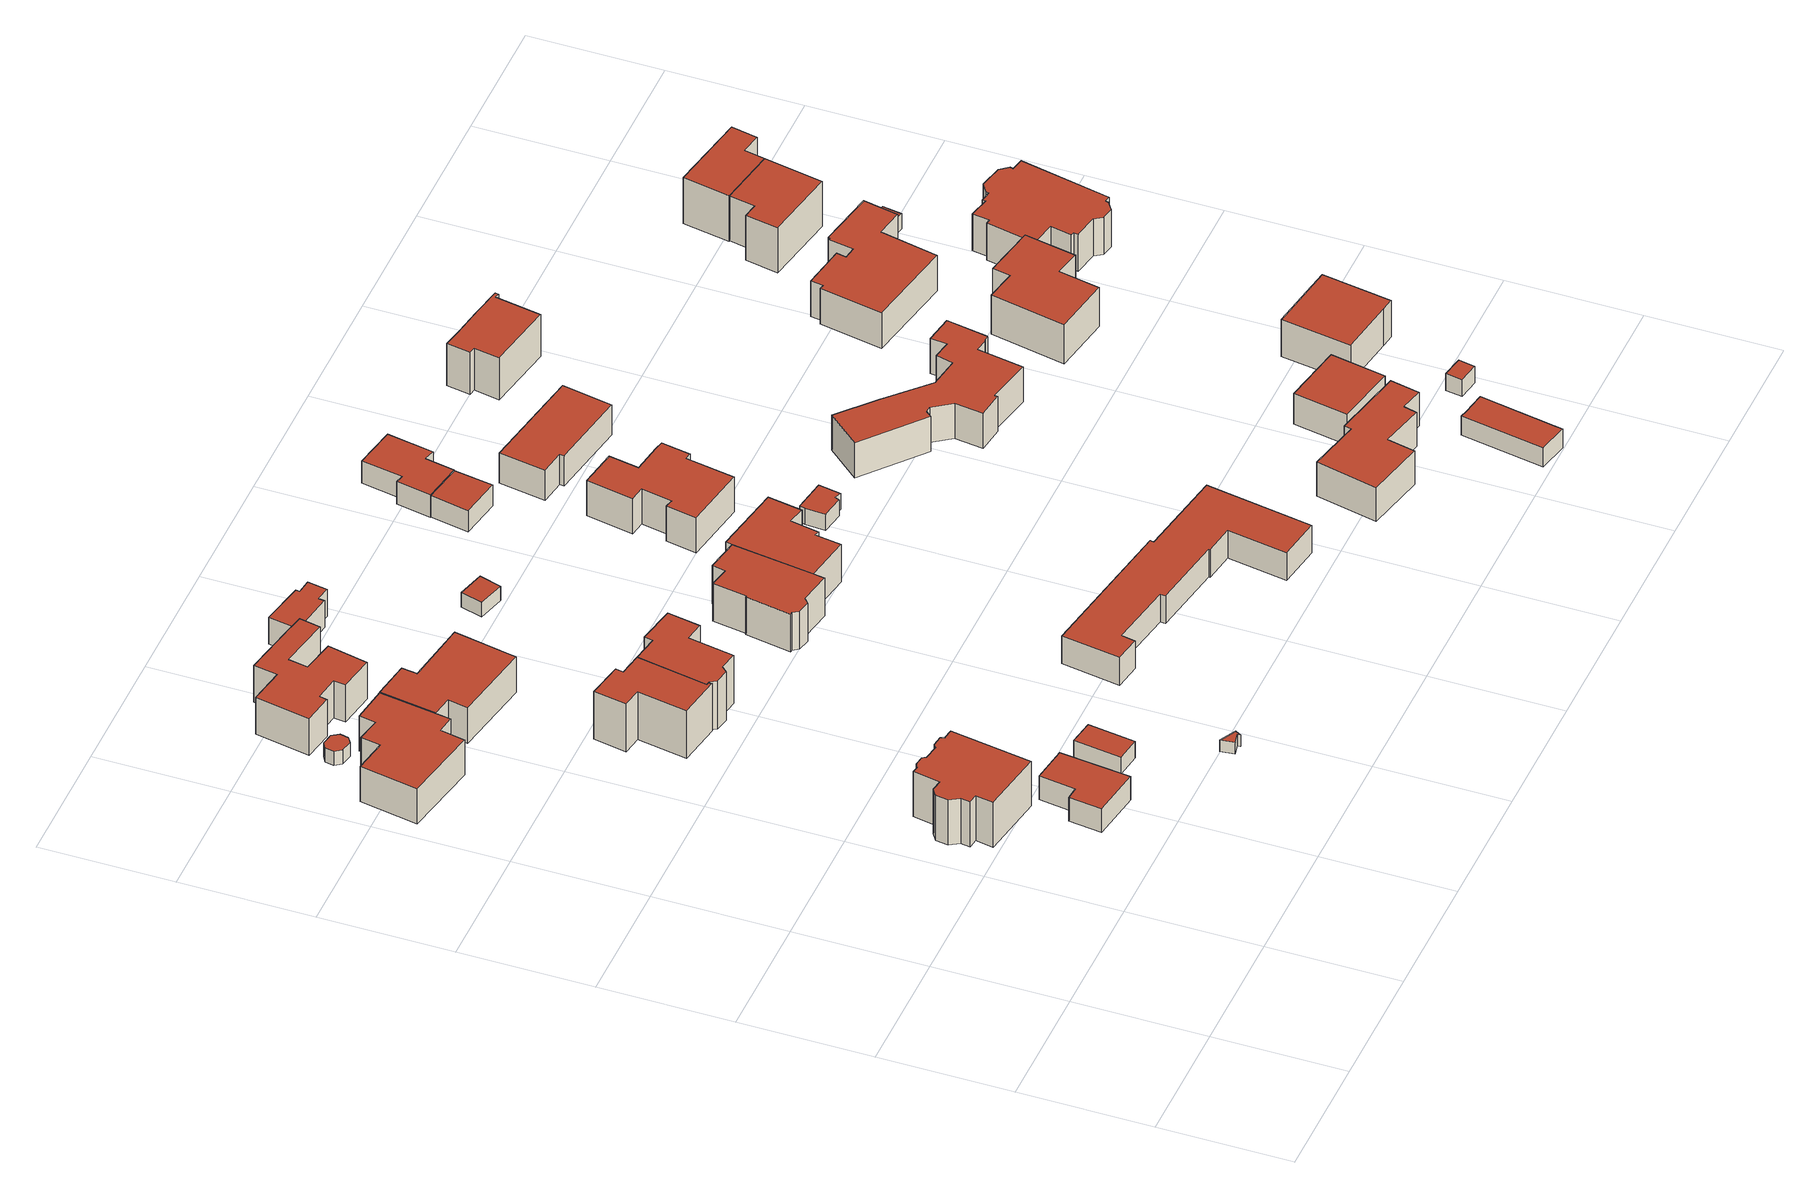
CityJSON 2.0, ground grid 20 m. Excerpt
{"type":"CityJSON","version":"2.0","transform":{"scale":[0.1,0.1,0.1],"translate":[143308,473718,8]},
"CityObjects":{
"building1":{"type":"Building","attributes":{"b3_dak_type":"slanted","b3_h_dak_50p":17.14,"b3_h_dak_70p":17.96,"b3_h_dak_max":20.92,"b3_h_dak_min":13.51,"b3_h_maaiveld":10.23,"b3_kas_warenhuis":false,"b3_mutatie_ahn3_ahn4":false,"b3_reconstructie_onvolledig":false,"b3_rmse_lod12":1.82,"b3_rmse_lod13":1.82,"b3_rmse_lod22":0.145,"b3_val3dity_lod12":"[]","b3_val3dity_lod13":"[]","b3_val3dity_lod22":"[]","b3_volume_lod12":1067.61,"b3_volume_lod13":1067.61,"b3_volume_lod22":939.99,"geconstateerd":false,"oorspronkelijkbouwjaar":1921,"status":"Verbouwing pand"},"children":["building1-1"]},
"building1-1":{"type":"BuildingPart","parents":["building1"],"geometry":[{"type":"Solid","lod":"1.2","boundaries":[[[[0,1,2,3,4,5,6,7,8,9,10,11,12,13,14,15,16,17,18]],[[19,13,12,20]],[[21,14,13,19]],[[22,15,14,21]],[[20,12,11,23]],[[24,16,15,22]],[[23,11,10,25]],[[25,10,9,26]],[[26,9,8,27]],[[27,8,7,28]],[[28,7,6,29]],[[29,6,5,30]],[[31,3,2,32]],[[30,5,4,33]],[[33,4,3,31]],[[34,1,0,35]],[[32,2,1,34]],[[35,0,18,36]],[[36,18,17,37]],[[37,17,16,24]],[[37,24,22,21,19,20,23,25,26,27,28,29,30,33,31,32,34,35,36]]]],"semantics":{"surfaces":[{"type":"GroundSurface"},{"type":"WallSurface","on_footprint_edge":true},{"type":"RoofSurface"}],"values":[[0,1,1,1,1,1,1,1,1,1,1,1,1,1,1,1,1,1,1,1,2]]}}]},
"building2":{"type":"Building","attributes":{"b3_dak_type":"slanted","b3_h_dak_50p":16.24,"b3_h_dak_70p":17.11,"b3_h_dak_max":20.39,"b3_h_dak_min":13.19,"b3_h_maaiveld":11.05,"b3_kas_warenhuis":false,"b3_mutatie_ahn3_ahn4":false,"b3_reconstructie_onvolledig":false,"b3_rmse_lod12":1.86,"b3_rmse_lod13":1.86,"b3_rmse_lod22":0.152,"b3_val3dity_lod12":"[]","b3_val3dity_lod13":"[]","b3_val3dity_lod22":"[]","b3_volume_lod12":996.88,"b3_volume_lod13":996.88,"b3_volume_lod22":841.59,"geconstateerd":false,"oorspronkelijkbouwjaar":1978,"status":"Pand in gebruik"},"children":["building2-1"]},
"building2-1":{"type":"BuildingPart","parents":["building2"],"geometry":[{"type":"Solid","lod":"1.2","boundaries":[[[[38,39,40,41,42,43,44,45,46,47,48]],[[49,42,41,50]],[[51,43,42,49]],[[50,41,40,52]],[[53,39,38,54]],[[52,40,39,53]],[[55,45,44,56]],[[56,44,43,51]],[[54,38,48,57]],[[57,48,47,58]],[[58,47,46,59]],[[59,46,45,55]],[[59,55,56,51,49,50,52,53,54,57,58]]]],"semantics":{"surfaces":[{"type":"GroundSurface"},{"type":"WallSurface","on_footprint_edge":true},{"type":"RoofSurface"}],"values":[[0,1,1,1,1,1,1,1,1,1,1,1,2]]}}]},
"building3":{"type":"Building","attributes":{"b3_dak_type":"slanted","b3_h_dak_50p":13.67,"b3_h_dak_70p":14.13,"b3_h_dak_max":14.98,"b3_h_dak_min":12.58,"b3_h_maaiveld":10.03,"b3_kas_warenhuis":false,"b3_mutatie_ahn3_ahn4":false,"b3_reconstructie_onvolledig":false,"b3_rmse_lod12":0.72,"b3_rmse_lod13":0.72,"b3_rmse_lod22":0.0612,"b3_val3dity_lod12":"[]","b3_val3dity_lod13":"[]","b3_val3dity_lod22":"[]","b3_volume_lod12":289.23,"b3_volume_lod13":289.23,"b3_volume_lod22":265.51,"geconstateerd":false,"oorspronkelijkbouwjaar":1922,"status":"Pand in gebruik"},"children":["building3-1"]},
"building3-1":{"type":"BuildingPart","parents":["building3"],"geometry":[{"type":"Solid","lod":"1.2","boundaries":[[[[60,61,62,63,64,65]],[[66,65,64,67]],[[67,64,63,68]],[[68,63,62,69]],[[69,62,61,70]],[[71,60,65,66]],[[70,61,60,71]],[[70,71,66,67,68,69]]]],"semantics":{"surfaces":[{"type":"GroundSurface"},{"type":"WallSurface","on_footprint_edge":true},{"type":"RoofSurface"}],"values":[[0,1,1,1,1,1,1,2]]}}]},
"building4":{"type":"Building","attributes":{"b3_dak_type":"slanted","b3_h_dak_50p":13.3,"b3_h_dak_70p":13.46,"b3_h_dak_max":13.79,"b3_h_dak_min":13.06,"b3_h_maaiveld":11.03,"b3_kas_warenhuis":false,"b3_mutatie_ahn3_ahn4":false,"b3_reconstructie_onvolledig":false,"b3_rmse_lod12":0.212,"b3_rmse_lod13":0.212,"b3_rmse_lod22":0.406,"b3_val3dity_lod12":"[]","b3_val3dity_lod13":"[]","b3_val3dity_lod22":"[]","b3_volume_lod12":21.91,"b3_volume_lod13":21.91,"b3_volume_lod22":26.14,"geconstateerd":false,"oorspronkelijkbouwjaar":2012,"status":"Pand in gebruik"},"children":["building4-1"]},
"building4-1":{"type":"BuildingPart","parents":["building4"],"geometry":[{"type":"Solid","lod":"1.2","boundaries":[[[[72,73,74,75,76,77,78,79]],[[80,75,74,81]],[[82,76,75,80]],[[83,73,72,84]],[[81,74,73,83]],[[84,72,79,85]],[[85,79,78,86]],[[86,78,77,87]],[[87,77,76,82]],[[87,82,80,81,83,84,85,86]]]],"semantics":{"surfaces":[{"type":"GroundSurface"},{"type":"WallSurface","on_footprint_edge":true},{"type":"RoofSurface"}],"values":[[0,1,1,1,1,1,1,1,1,2]]}}]},
"building5":{"type":"Building","attributes":{"b3_dak_type":"slanted","b3_h_dak_50p":18.06,"b3_h_dak_70p":18.92,"b3_h_dak_max":21.57,"b3_h_dak_min":12.89,"b3_h_maaiveld":10.57,"b3_kas_warenhuis":false,"b3_mutatie_ahn3_ahn4":false,"b3_reconstructie_onvolledig":false,"b3_rmse_lod12":2.43,"b3_rmse_lod13":2.43,"b3_rmse_lod22":0.138,"b3_val3dity_lod12":"[]","b3_val3dity_lod13":"[]","b3_val3dity_lod22":"[]","b3_volume_lod12":731.85,"b3_volume_lod13":731.85,"b3_volume_lod22":616.47,"geconstateerd":false,"oorspronkelijkbouwjaar":1937,"status":"Pand in gebruik"},"children":["building5-1"]},
"building5-1":{"type":"BuildingPart","parents":["building5"],"geometry":[{"type":"Solid","lod":"1.2","boundaries":[[[[88,89,90,91,92,93,94,95,96,97]],[[98,96,95,99]],[[100,97,96,98]],[[101,91,90,102]],[[103,92,91,101]],[[99,95,94,104]],[[105,89,88,106]],[[104,94,93,107]],[[107,93,92,103]],[[102,90,89,105]],[[106,88,97,100]],[[106,100,98,99,104,107,103,101,102,105]]]],"semantics":{"surfaces":[{"type":"GroundSurface"},{"type":"WallSurface","on_footprint_edge":true},{"type":"RoofSurface"}],"values":[[0,1,1,1,1,1,1,1,1,1,1,2]]}}]},
"building6":{"type":"Building","attributes":{"b3_dak_type":"multiple horizontal","b3_h_dak_50p":12.95,"b3_h_dak_70p":13.06,"b3_h_dak_max":13.22,"b3_h_dak_min":12.49,"b3_h_maaiveld":10.24,"b3_kas_warenhuis":false,"b3_mutatie_ahn3_ahn4":false,"b3_reconstructie_onvolledig":false,"b3_rmse_lod12":0.216,"b3_rmse_lod13":0.216,"b3_rmse_lod22":0.149,"b3_val3dity_lod12":"[]","b3_val3dity_lod13":"[]","b3_val3dity_lod22":"[]","b3_volume_lod12":78.05,"b3_volume_lod13":78.05,"b3_volume_lod22":75.65,"geconstateerd":false,"oorspronkelijkbouwjaar":2012,"status":"Pand in gebruik"},"children":["building6-1"]},
"building6-1":{"type":"BuildingPart","parents":["building6"],"geometry":[{"type":"Solid","lod":"1.2","boundaries":[[[[108,109,110,111]],[[112,108,111,113]],[[113,111,110,114]],[[114,110,109,115]],[[115,109,108,112]],[[115,112,113,114]]]],"semantics":{"surfaces":[{"type":"GroundSurface"},{"type":"WallSurface","on_footprint_edge":true},{"type":"RoofSurface"}],"values":[[0,1,1,1,1,2]]}}]},
"building7":{"type":"Building","attributes":{"b3_dak_type":"slanted","b3_h_dak_50p":14.74,"b3_h_dak_70p":17.27,"b3_h_dak_max":19.87,"b3_h_dak_min":13.2,"b3_h_maaiveld":10.94,"b3_kas_warenhuis":false,"b3_mutatie_ahn3_ahn4":false,"b3_reconstructie_onvolledig":false,"b3_rmse_lod12":2.65,"b3_rmse_lod13":1,"b3_rmse_lod22":0.119,"b3_val3dity_lod12":"[]","b3_val3dity_lod13":"[]","b3_val3dity_lod22":"[]","b3_volume_lod12":906.72,"b3_volume_lod13":786.37,"b3_volume_lod22":699.54,"geconstateerd":false,"oorspronkelijkbouwjaar":1930,"status":"Pand in gebruik"},"children":["building7-1"]},
"building7-1":{"type":"BuildingPart","parents":["building7"],"geometry":[{"type":"Solid","lod":"1.2","boundaries":[[[[116,117,118,119,120,121,122,123,124,125,126,127,128,129,130]],[[131,117,116,132]],[[133,118,117,131]],[[134,119,118,133]],[[132,116,130,135]],[[136,125,124,137]],[[135,130,129,138]],[[139,128,127,140]],[[140,127,126,141]],[[141,126,125,136]],[[142,122,121,143]],[[143,121,120,144]],[[137,124,123,145]],[[145,123,122,142]],[[144,120,119,134]],[[138,129,128,139]],[[138,139,140,141,136,137,145,142,143,144,134,133,131,132,135]]]],"semantics":{"surfaces":[{"type":"GroundSurface"},{"type":"WallSurface","on_footprint_edge":true},{"type":"RoofSurface"}],"values":[[0,1,1,1,1,1,1,1,1,1,1,1,1,1,1,1,2]]}}]},
"building8":{"type":"Building","attributes":{"b3_dak_type":"slanted","b3_h_dak_50p":16.4,"b3_h_dak_70p":17.15,"b3_h_dak_max":20.32,"b3_h_dak_min":11.23,"b3_h_maaiveld":10.99,"b3_kas_warenhuis":false,"b3_mutatie_ahn3_ahn4":false,"b3_reconstructie_onvolledig":false,"b3_rmse_lod12":1.66,"b3_rmse_lod13":1.66,"b3_rmse_lod22":0.276,"b3_val3dity_lod12":"[]","b3_val3dity_lod13":"[]","b3_val3dity_lod22":"[]","b3_volume_lod12":944.63,"b3_volume_lod13":944.63,"b3_volume_lod22":828.81,"geconstateerd":false,"oorspronkelijkbouwjaar":1978,"status":"Pand in gebruik"},"children":["building8-1"]},
"building8-1":{"type":"BuildingPart","parents":["building8"],"geometry":[{"type":"Solid","lod":"1.2","boundaries":[[[[146,41,40,147,148,149,150,151]],[[152,151,150,153]],[[154,149,148,155]],[[153,150,149,154]],[[156,41,146,157]],[[158,40,41,156]],[[155,148,147,159]],[[159,147,40,158]],[[157,146,151,152]],[[157,152,153,154,155,159,158,156]]]],"semantics":{"surfaces":[{"type":"GroundSurface"},{"type":"WallSurface","on_footprint_edge":true},{"type":"RoofSurface"}],"values":[[0,1,1,1,1,1,1,1,1,2]]}}]},
"building9":{"type":"Building","attributes":{"b3_dak_type":"multiple horizontal","b3_h_dak_50p":11.2,"b3_h_dak_70p":11.28,"b3_h_dak_max":11.48,"b3_h_dak_min":10.96,"b3_h_maaiveld":9.3,"b3_kas_warenhuis":false,"b3_mutatie_ahn3_ahn4":false,"b3_reconstructie_onvolledig":false,"b3_rmse_lod12":0.239,"b3_rmse_lod13":0.239,"b3_rmse_lod22":0.203,"b3_val3dity_lod12":"[]","b3_val3dity_lod13":"[]","b3_val3dity_lod22":"[]","b3_volume_lod12":5.6,"b3_volume_lod13":5.6,"b3_volume_lod22":5.5,"geconstateerd":false,"oorspronkelijkbouwjaar":2020,"status":"Pand in gebruik"},"children":["building9-1"]},
"building9-1":{"type":"BuildingPart","parents":["building9"],"geometry":[{"type":"Solid","lod":"1.2","boundaries":[[[[160,161,162,163,164]],[[165,161,160,166]],[[166,160,164,167]],[[167,164,163,168]],[[168,163,162,169]],[[169,162,161,165]],[[169,165,166,167,168]]]],"semantics":{"surfaces":[{"type":"GroundSurface"},{"type":"WallSurface","on_footprint_edge":true},{"type":"RoofSurface"}],"values":[[0,1,1,1,1,1,2]]}}]},
"building10":{"type":"Building","attributes":{"b3_dak_type":"slanted","b3_h_dak_50p":17.99,"b3_h_dak_70p":19.02,"b3_h_dak_max":21.93,"b3_h_dak_min":12.62,"b3_h_maaiveld":10.5,"b3_kas_warenhuis":false,"b3_mutatie_ahn3_ahn4":false,"b3_reconstructie_onvolledig":false,"b3_rmse_lod12":2.51,"b3_rmse_lod13":2.51,"b3_rmse_lod22":0.267,"b3_val3dity_lod12":"[]","b3_val3dity_lod13":"[]","b3_val3dity_lod22":"[]","b3_volume_lod12":817.78,"b3_volume_lod13":817.78,"b3_volume_lod22":695.77,"geconstateerd":false,"oorspronkelijkbouwjaar":1937,"status":"Pand in gebruik"},"children":["building10-1"]},
"building10-1":{"type":"BuildingPart","parents":["building10"],"geometry":[{"type":"Solid","lod":"1.2","boundaries":[[[[170,171,172,173,174,175,176,177,178,179,180,181,182]],[[183,179,178,184]],[[184,178,177,185]],[[186,180,179,183]],[[100,181,180,186]],[[98,182,181,100]],[[187,171,170,99]],[[185,177,176,188]],[[188,176,175,189]],[[189,175,174,190]],[[191,172,171,187]],[[192,173,172,191]],[[190,174,173,192]],[[99,170,182,98]],[[99,98,100,186,183,184,185,188,189,190,192,191,187]]]],"semantics":{"surfaces":[{"type":"GroundSurface"},{"type":"WallSurface","on_footprint_edge":true},{"type":"RoofSurface"}],"values":[[0,1,1,1,1,1,1,1,1,1,1,1,1,1,2]]}}]},
"building11":{"type":"Building","attributes":{"b3_dak_type":"slanted","b3_h_dak_50p":14.66,"b3_h_dak_70p":15.13,"b3_h_dak_max":15.93,"b3_h_dak_min":11.17,"b3_h_maaiveld":10.4,"b3_kas_warenhuis":false,"b3_mutatie_ahn3_ahn4":false,"b3_reconstructie_onvolledig":false,"b3_rmse_lod12":1.16,"b3_rmse_lod13":1.16,"b3_rmse_lod22":0.321,"b3_val3dity_lod12":"[]","b3_val3dity_lod13":"[]","b3_val3dity_lod22":"[]","b3_volume_lod12":175.59,"b3_volume_lod13":175.59,"b3_volume_lod22":153.69,"geconstateerd":false,"oorspronkelijkbouwjaar":1916,"status":"Pand in gebruik"},"children":["building11-1"]},
"building11-1":{"type":"BuildingPart","parents":["building11"],"geometry":[{"type":"Solid","lod":"1.2","boundaries":[[[[193,194,195,196,197,198,199,200]],[[201,198,197,202]],[[202,197,196,203]],[[204,199,198,201]],[[205,200,199,204]],[[206,194,193,207]],[[203,196,195,208]],[[208,195,194,206]],[[207,193,200,205]],[[207,205,204,201,202,203,208,206]]]],"semantics":{"surfaces":[{"type":"GroundSurface"},{"type":"WallSurface","on_footprint_edge":true},{"type":"RoofSurface"}],"values":[[0,1,1,1,1,1,1,1,1,2]]}}]},
"building12":{"type":"Building","attributes":{"b3_dak_type":"multiple horizontal","b3_h_dak_50p":12.67,"b3_h_dak_70p":12.77,"b3_h_dak_max":12.91,"b3_h_dak_min":12.4,"b3_h_maaiveld":10.26,"b3_kas_warenhuis":false,"b3_mutatie_ahn3_ahn4":false,"b3_reconstructie_onvolledig":false,"b3_rmse_lod12":0.183,"b3_rmse_lod13":0.183,"b3_rmse_lod22":0.144,"b3_val3dity_lod12":"[]","b3_val3dity_lod13":"[]","b3_val3dity_lod22":"[]","b3_volume_lod12":36.58,"b3_volume_lod13":36.58,"b3_volume_lod22":35.01,"geconstateerd":false,"oorspronkelijkbouwjaar":2005,"status":"Pand in gebruik"},"children":["building12-1"]},
"building12-1":{"type":"BuildingPart","parents":["building12"],"geometry":[{"type":"Solid","lod":"1.2","boundaries":[[[[209,210,211,212]],[[213,210,209,214]],[[215,211,210,213]],[[214,209,212,216]],[[216,212,211,215]],[[216,215,213,214]]]],"semantics":{"surfaces":[{"type":"GroundSurface"},{"type":"WallSurface","on_footprint_edge":true},{"type":"RoofSurface"}],"values":[[0,1,1,1,1,2]]}}]},
"building13":{"type":"Building","attributes":{"b3_dak_type":"slanted","b3_h_dak_50p":14.69,"b3_h_dak_70p":16.78,"b3_h_dak_max":21.48,"b3_h_dak_min":12.76,"b3_h_maaiveld":10.21,"b3_kas_warenhuis":false,"b3_mutatie_ahn3_ahn4":false,"b3_reconstructie_onvolledig":false,"b3_rmse_lod12":2.83,"b3_rmse_lod13":1.25,"b3_rmse_lod22":0.117,"b3_val3dity_lod12":"[]","b3_val3dity_lod13":"[]","b3_val3dity_lod22":"[]","b3_volume_lod12":765,"b3_volume_lod13":659.16,"b3_volume_lod22":592.32,"geconstateerd":false,"oorspronkelijkbouwjaar":1932,"status":"Pand in gebruik"},"children":["building13-1"]},
"building13-1":{"type":"BuildingPart","parents":["building13"],"geometry":[{"type":"Solid","lod":"1.2","boundaries":[[[[217,218,219,220,221,222,223,224,225,226,227,228,229]],[[230,223,222,231]],[[231,222,221,232]],[[233,218,217,234]],[[234,217,229,235]],[[236,224,223,230]],[[237,225,224,236]],[[232,221,220,238]],[[238,220,219,239]],[[239,219,218,233]],[[235,229,228,240]],[[241,227,226,242]],[[242,226,225,237]],[[240,228,227,241]],[[240,241,242,237,236,230,231,232,238,239,233,234,235]]]],"semantics":{"surfaces":[{"type":"GroundSurface"},{"type":"WallSurface","on_footprint_edge":true},{"type":"RoofSurface"}],"values":[[0,1,1,1,1,1,1,1,1,1,1,1,1,1,2]]}}]},
"building14":{"type":"Building","attributes":{"b3_dak_type":"slanted","b3_h_dak_50p":13.89,"b3_h_dak_70p":14.72,"b3_h_dak_max":17.43,"b3_h_dak_min":10.35,"b3_h_maaiveld":9.91,"b3_kas_warenhuis":false,"b3_mutatie_ahn3_ahn4":false,"b3_reconstructie_onvolledig":false,"b3_rmse_lod12":1.25,"b3_rmse_lod13":1.25,"b3_rmse_lod22":0.172,"b3_val3dity_lod12":"[]","b3_val3dity_lod13":"[]","b3_val3dity_lod22":"[]","b3_volume_lod12":1585.38,"b3_volume_lod13":1585.38,"b3_volume_lod22":1384.92,"geconstateerd":false,"oorspronkelijkbouwjaar":1948,"status":"Pand in gebruik"},"children":["building14-1"]},
"building14-1":{"type":"BuildingPart","parents":["building14"],"geometry":[{"type":"Solid","lod":"1.2","boundaries":[[[[243,244,245,246,247,248,249,250,251,252,253,254,255,256]],[[257,251,250,258]],[[258,250,249,259]],[[260,252,251,257]],[[261,244,243,262]],[[263,254,253,264]],[[259,249,248,265]],[[264,253,252,260]],[[265,248,247,266]],[[266,247,246,267]],[[267,246,245,268]],[[268,245,244,261]],[[262,243,256,269]],[[269,256,255,270]],[[270,255,254,263]],[[270,263,264,260,257,258,259,265,266,267,268,261,262,269]]]],"semantics":{"surfaces":[{"type":"GroundSurface"},{"type":"WallSurface","on_footprint_edge":true},{"type":"RoofSurface"}],"values":[[0,1,1,1,1,1,1,1,1,1,1,1,1,1,1,2]]}}]},
"building15":{"type":"Building","attributes":{"b3_dak_type":"slanted","b3_h_dak_50p":15.36,"b3_h_dak_70p":16.84,"b3_h_dak_max":19.82,"b3_h_dak_min":12.87,"b3_h_maaiveld":10.19,"b3_kas_warenhuis":false,"b3_mutatie_ahn3_ahn4":false,"b3_reconstructie_onvolledig":false,"b3_rmse_lod12":2.64,"b3_rmse_lod13":1.16,"b3_rmse_lod22":0.128,"b3_val3dity_lod12":"[]","b3_val3dity_lod13":"[]","b3_val3dity_lod22":"[]","b3_volume_lod12":782.97,"b3_volume_lod13":668.27,"b3_volume_lod22":604.78,"geconstateerd":false,"oorspronkelijkbouwjaar":1932,"status":"Pand in gebruik"},"children":["building15-1"]},
"building15-1":{"type":"BuildingPart","parents":["building15"],"geometry":[{"type":"Solid","lod":"1.2","boundaries":[[[[271,272,219,218,273,274,275,276,277]],[[278,275,274,279]],[[280,276,275,278]],[[279,274,273,281]],[[281,273,218,233]],[[233,218,219,239]],[[282,277,276,280]],[[283,271,277,282]],[[239,219,272,284]],[[284,272,271,283]],[[284,283,282,280,278,279,281,233,239]]]],"semantics":{"surfaces":[{"type":"GroundSurface"},{"type":"WallSurface","on_footprint_edge":true},{"type":"RoofSurface"}],"values":[[0,1,1,1,1,1,1,1,1,1,2]]}}]},
"building16":{"type":"Building","attributes":{"b3_dak_type":"slanted","b3_h_dak_50p":13.36,"b3_h_dak_70p":13.76,"b3_h_dak_max":14.39,"b3_h_dak_min":12.31,"b3_h_maaiveld":9.98,"b3_kas_warenhuis":false,"b3_mutatie_ahn3_ahn4":false,"b3_reconstructie_onvolledig":false,"b3_rmse_lod12":0.676,"b3_rmse_lod13":0.676,"b3_rmse_lod22":0.0312,"b3_val3dity_lod12":"[]","b3_val3dity_lod13":"[]","b3_val3dity_lod22":"[]","b3_volume_lod12":136.19,"b3_volume_lod13":136.19,"b3_volume_lod22":123.68,"geconstateerd":false,"oorspronkelijkbouwjaar":1970,"status":"Pand in gebruik"},"children":["building16-1"]},
"building16-1":{"type":"BuildingPart","parents":["building16"],"geometry":[{"type":"Solid","lod":"1.2","boundaries":[[[[285,286,287,288]],[[289,285,288,290]],[[290,288,287,291]],[[291,287,286,292]],[[292,286,285,289]],[[292,289,290,291]]]],"semantics":{"surfaces":[{"type":"GroundSurface"},{"type":"WallSurface","on_footprint_edge":true},{"type":"RoofSurface"}],"values":[[0,1,1,1,1,2]]}}]},
"building17":{"type":"Building","attributes":{"b3_dak_type":"slanted","b3_h_dak_50p":15,"b3_h_dak_70p":16.14,"b3_h_dak_max":18.51,"b3_h_dak_min":11.22,"b3_h_maaiveld":10.05,"b3_kas_warenhuis":false,"b3_mutatie_ahn3_ahn4":false,"b3_reconstructie_onvolledig":false,"b3_rmse_lod12":2.03,"b3_rmse_lod13":2.03,"b3_rmse_lod22":0.12,"b3_val3dity_lod12":"[]","b3_val3dity_lod13":"[]","b3_val3dity_lod22":"[]","b3_volume_lod12":885,"b3_volume_lod13":885,"b3_volume_lod22":718.18,"geconstateerd":false,"oorspronkelijkbouwjaar":1983,"status":"Pand in gebruik"},"children":["building17-1"]},
"building17-1":{"type":"BuildingPart","parents":["building17"],"geometry":[{"type":"Solid","lod":"1.2","boundaries":[[[[293,294,295,296,297,298,299,300,301,302,303,304,305]],[[306,303,302,307]],[[308,301,300,309]],[[307,302,301,308]],[[310,299,298,311]],[[311,298,297,312]],[[309,300,299,310]],[[312,297,296,313]],[[313,296,295,314]],[[315,294,293,316]],[[314,295,294,315]],[[316,293,305,317]],[[317,305,304,318]],[[318,304,303,306]],[[318,306,307,308,309,310,311,312,313,314,315,316,317]]]],"semantics":{"surfaces":[{"type":"GroundSurface"},{"type":"WallSurface","on_footprint_edge":true},{"type":"RoofSurface"}],"values":[[0,1,1,1,1,1,1,1,1,1,1,1,1,1,2]]}}]},
"building18":{"type":"Building","attributes":{"b3_dak_type":"multiple horizontal","b3_h_dak_50p":12.71,"b3_h_dak_70p":12.87,"b3_h_dak_max":13.09,"b3_h_dak_min":12.38,"b3_h_maaiveld":10.13,"b3_kas_warenhuis":false,"b3_mutatie_ahn3_ahn4":false,"b3_reconstructie_onvolledig":false,"b3_rmse_lod12":0.224,"b3_rmse_lod13":0.224,"b3_rmse_lod22":0.0844,"b3_val3dity_lod12":"[]","b3_val3dity_lod13":"[]","b3_val3dity_lod22":"[]","b3_volume_lod12":51.48,"b3_volume_lod13":51.48,"b3_volume_lod22":49.28,"geconstateerd":false,"oorspronkelijkbouwjaar":1933,"status":"Pand in gebruik"},"children":["building18-1"]},
"building18-1":{"type":"BuildingPart","parents":["building18"],"geometry":[{"type":"Solid","lod":"1.2","boundaries":[[[[319,320,321,322,323,324,325]],[[326,319,325,327]],[[328,323,322,329]],[[327,325,324,330]],[[329,322,321,331]],[[331,321,320,332]],[[330,324,323,328]],[[332,320,319,326]],[[332,326,327,330,328,329,331]]]],"semantics":{"surfaces":[{"type":"GroundSurface"},{"type":"WallSurface","on_footprint_edge":true},{"type":"RoofSurface"}],"values":[[0,1,1,1,1,1,1,1,2]]}}]},
"building19":{"type":"Building","attributes":{"b3_dak_type":"slanted","b3_h_dak_50p":13.43,"b3_h_dak_70p":13.81,"b3_h_dak_max":14.41,"b3_h_dak_min":12.24,"b3_h_maaiveld":9.94,"b3_kas_warenhuis":false,"b3_mutatie_ahn3_ahn4":false,"b3_reconstructie_onvolledig":false,"b3_rmse_lod12":0.671,"b3_rmse_lod13":0.671,"b3_rmse_lod22":0.0445,"b3_val3dity_lod12":"[]","b3_val3dity_lod13":"[]","b3_val3dity_lod22":"[]","b3_volume_lod12":283.57,"b3_volume_lod13":283.57,"b3_volume_lod22":255.89,"geconstateerd":false,"oorspronkelijkbouwjaar":1970,"status":"Pand in gebruik"},"children":["building19-1"]},
"building19-1":{"type":"BuildingPart","parents":["building19"],"geometry":[{"type":"Solid","lod":"1.2","boundaries":[[[[333,334,335,336,337,338,339,340]],[[341,339,338,342]],[[343,337,336,344]],[[345,334,333,346]],[[342,338,337,343]],[[344,336,335,347]],[[347,335,334,345]],[[348,340,339,341]],[[346,333,340,348]],[[346,348,341,342,343,344,347,345]]]],"semantics":{"surfaces":[{"type":"GroundSurface"},{"type":"WallSurface","on_footprint_edge":true},{"type":"RoofSurface"}],"values":[[0,1,1,1,1,1,1,1,1,2]]}}]},
"building20":{"type":"Building","attributes":{"b3_dak_type":"slanted","b3_h_dak_50p":14.75,"b3_h_dak_70p":15.26,"b3_h_dak_max":17.4,"b3_h_dak_min":12.47,"b3_h_maaiveld":9.95,"b3_kas_warenhuis":false,"b3_mutatie_ahn3_ahn4":false,"b3_reconstructie_onvolledig":false,"b3_rmse_lod12":1.25,"b3_rmse_lod13":1.25,"b3_rmse_lod22":0.144,"b3_val3dity_lod12":"[]","b3_val3dity_lod13":"[]","b3_val3dity_lod22":"[]","b3_volume_lod12":649.3,"b3_volume_lod13":649.3,"b3_volume_lod22":562.12,"geconstateerd":false,"oorspronkelijkbouwjaar":1969,"status":"Pand in gebruik"},"children":["building20-1"]},
"building20-1":{"type":"BuildingPart","parents":["building20"],"geometry":[{"type":"Solid","lod":"1.2","boundaries":[[[[349,350,351,352,353,354]],[[355,350,349,356]],[[356,349,354,357]],[[358,351,350,355]],[[357,354,353,359]],[[359,353,352,360]],[[360,352,351,358]],[[360,358,355,356,357,359]]]],"semantics":{"surfaces":[{"type":"GroundSurface"},{"type":"WallSurface","on_footprint_edge":true},{"type":"RoofSurface"}],"values":[[0,1,1,1,1,1,1,2]]}}]},
"building21":{"type":"Building","attributes":{"b3_dak_type":"slanted","b3_h_dak_50p":14.17,"b3_h_dak_70p":14.97,"b3_h_dak_max":15.36,"b3_h_dak_min":11.08,"b3_h_maaiveld":9.14,"b3_kas_warenhuis":false,"b3_mutatie_ahn3_ahn4":false,"b3_reconstructie_onvolledig":false,"b3_rmse_lod12":1.66,"b3_rmse_lod13":1.66,"b3_rmse_lod22":0.135,"b3_val3dity_lod12":"[]","b3_val3dity_lod13":"[]","b3_val3dity_lod22":"[]","b3_volume_lod12":863.31,"b3_volume_lod13":863.31,"b3_volume_lod22":686.99,"geconstateerd":false,"oorspronkelijkbouwjaar":1964,"status":"Pand in gebruik"},"children":["building21-1"]},
"building21-1":{"type":"BuildingPart","parents":["building21"],"geometry":[{"type":"Solid","lod":"1.2","boundaries":[[[[361,362,363,364,365,366,367,368,369,370]],[[371,365,364,372]],[[373,366,365,371]],[[374,362,361,375]],[[376,368,367,377]],[[377,367,366,373]],[[372,364,363,378]],[[378,363,362,374]],[[375,361,370,379]],[[379,370,369,380]],[[380,369,368,376]],[[380,376,377,373,371,372,378,374,375,379]]]],"semantics":{"surfaces":[{"type":"GroundSurface"},{"type":"WallSurface","on_footprint_edge":true},{"type":"RoofSurface"}],"values":[[0,1,1,1,1,1,1,1,1,1,1,2]]}}]},
"building22":{"type":"Building","attributes":{"b3_dak_type":"slanted","b3_h_dak_50p":15.16,"b3_h_dak_70p":15.89,"b3_h_dak_max":18.36,"b3_h_dak_min":12.53,"b3_h_maaiveld":9.84,"b3_kas_warenhuis":false,"b3_mutatie_ahn3_ahn4":false,"b3_reconstructie_onvolledig":false,"b3_rmse_lod12":1.52,"b3_rmse_lod13":1.52,"b3_rmse_lod22":0.125,"b3_val3dity_lod12":"[]","b3_val3dity_lod13":"[]","b3_val3dity_lod22":"[303]","b3_volume_lod12":1297.43,"b3_volume_lod13":1297.43,"b3_volume_lod22":1142.3,"geconstateerd":false,"oorspronkelijkbouwjaar":1931,"status":"Pand in gebruik"},"children":["building22-1"]},
"building22-1":{"type":"BuildingPart","parents":["building22"],"geometry":[{"type":"Solid","lod":"1.2","boundaries":[[[[381,382,383,384,385,386,387,388,389,390,391,392,393,394,395,396,397,398,399,400,401,402,403]],[[404,401,400,405]],[[405,400,399,406]],[[406,399,398,407]],[[407,398,397,408]],[[409,402,401,404]],[[410,396,395,411]],[[408,397,396,410]],[[412,389,388,413]],[[413,388,387,414]],[[411,395,394,415]],[[416,392,391,417]],[[417,391,390,418]],[[415,394,393,419]],[[419,393,392,416]],[[418,390,389,412]],[[414,387,386,420]],[[420,386,385,421]],[[421,385,384,422]],[[422,384,383,423]],[[424,382,381,425]],[[423,383,382,424]],[[425,381,403,426]],[[426,403,402,409]],[[426,409,404,405,406,407,408,410,411,415,419,416,417,418,412,413,414,420,421,422,423,424,425]]]],"semantics":{"surfaces":[{"type":"GroundSurface"},{"type":"WallSurface","on_footprint_edge":true},{"type":"RoofSurface"}],"values":[[0,1,1,1,1,1,1,1,1,1,1,1,1,1,1,1,1,1,1,1,1,1,1,1,2]]}}]},
"building23":{"type":"Building","attributes":{"b3_dak_type":"slanted","b3_h_dak_50p":11.78,"b3_h_dak_70p":12.02,"b3_h_dak_max":12.46,"b3_h_dak_min":11.03,"b3_h_maaiveld":8.68,"b3_kas_warenhuis":false,"b3_mutatie_ahn3_ahn4":false,"b3_reconstructie_onvolledig":false,"b3_rmse_lod12":0.426,"b3_rmse_lod13":0.426,"b3_rmse_lod22":0.0299,"b3_val3dity_lod12":"[]","b3_val3dity_lod13":"[]","b3_val3dity_lod22":"[]","b3_volume_lod12":199.31,"b3_volume_lod13":199.31,"b3_volume_lod22":184.44,"geconstateerd":false,"oorspronkelijkbouwjaar":2001,"status":"Pand in gebruik"},"children":["building23-1"]},
"building23-1":{"type":"BuildingPart","parents":["building23"],"geometry":[{"type":"Solid","lod":"1.2","boundaries":[[[[427,428,429,430,431,432]],[[433,428,427,434]],[[435,429,428,433]],[[434,427,432,436]],[[436,432,431,437]],[[438,430,429,435]],[[437,431,430,438]],[[437,438,435,433,434,436]]]],"semantics":{"surfaces":[{"type":"GroundSurface"},{"type":"WallSurface","on_footprint_edge":true},{"type":"RoofSurface"}],"values":[[0,1,1,1,1,1,1,2]]}}]},
"building24":{"type":"Building","attributes":{"b3_dak_type":"slanted","b3_h_dak_50p":13.72,"b3_h_dak_70p":14.56,"b3_h_dak_max":15.86,"b3_h_dak_min":9.16,"b3_h_maaiveld":9.19,"b3_kas_warenhuis":false,"b3_mutatie_ahn3_ahn4":false,"b3_reconstructie_onvolledig":false,"b3_rmse_lod12":1.76,"b3_rmse_lod13":1.76,"b3_rmse_lod22":0.549,"b3_val3dity_lod12":"[]","b3_val3dity_lod13":"[]","b3_val3dity_lod22":"[]","b3_volume_lod12":424.71,"b3_volume_lod13":424.71,"b3_volume_lod22":361.7,"geconstateerd":false,"oorspronkelijkbouwjaar":2011,"status":"Pand in gebruik"},"children":["building24-1"]},
"building24-1":{"type":"BuildingPart","parents":["building24"],"geometry":[{"type":"Solid","lod":"1.2","boundaries":[[[[439,440,441,442]],[[443,441,440,444]],[[445,442,441,443]],[[446,439,442,445]],[[444,440,439,446]],[[444,446,445,443]]]],"semantics":{"surfaces":[{"type":"GroundSurface"},{"type":"WallSurface","on_footprint_edge":true},{"type":"RoofSurface"}],"values":[[0,1,1,1,1,2]]}}]},
"building25":{"type":"Building","attributes":{"b3_dak_type":"slanted","b3_h_dak_50p":15.88,"b3_h_dak_70p":16.9,"b3_h_dak_max":18.93,"b3_h_dak_min":12.26,"b3_h_maaiveld":9.65,"b3_kas_warenhuis":false,"b3_mutatie_ahn3_ahn4":false,"b3_reconstructie_onvolledig":false,"b3_rmse_lod12":1.84,"b3_rmse_lod13":1.84,"b3_rmse_lod22":0.216,"b3_val3dity_lod12":"[]","b3_val3dity_lod13":"[]","b3_val3dity_lod22":"[]","b3_volume_lod12":615.55,"b3_volume_lod13":615.55,"b3_volume_lod22":526.82,"geconstateerd":false,"oorspronkelijkbouwjaar":1969,"status":"Pand in gebruik"},"children":["building25-1"]},
"building25-1":{"type":"BuildingPart","parents":["building25"],"geometry":[{"type":"Solid","lod":"1.2","boundaries":[[[[447,448,449,450,451,452,453,454,455,456]],[[457,451,450,458]],[[458,450,449,459]],[[460,453,452,461]],[[461,452,451,457]],[[462,448,447,463]],[[459,449,448,462]],[[463,447,456,464]],[[464,456,455,465]],[[466,454,453,460]],[[465,455,454,466]],[[465,466,460,461,457,458,459,462,463,464]]]],"semantics":{"surfaces":[{"type":"GroundSurface"},{"type":"WallSurface","on_footprint_edge":true},{"type":"RoofSurface"}],"values":[[0,1,1,1,1,1,1,1,1,1,1,2]]}}]},
"building26":{"type":"Building","attributes":{"b3_dak_type":"slanted","b3_h_dak_50p":11.73,"b3_h_dak_70p":12.09,"b3_h_dak_max":12.97,"b3_h_dak_min":10.43,"b3_h_maaiveld":9.1,"b3_kas_warenhuis":false,"b3_mutatie_ahn3_ahn4":false,"b3_reconstructie_onvolledig":false,"b3_rmse_lod12":0.75,"b3_rmse_lod13":0.75,"b3_rmse_lod22":0.0368,"b3_val3dity_lod12":"[]","b3_val3dity_lod13":"[]","b3_val3dity_lod22":"[]","b3_volume_lod12":24.55,"b3_volume_lod13":24.55,"b3_volume_lod22":22.99,"geconstateerd":false,"oorspronkelijkbouwjaar":1940,"status":"Pand in gebruik"},"children":["building26-1"]},
"building26-1":{"type":"BuildingPart","parents":["building26"],"geometry":[{"type":"Solid","lod":"1.2","boundaries":[[[[467,468,469,470]],[[471,468,467,472]],[[472,467,470,473]],[[474,469,468,471]],[[473,470,469,474]],[[473,474,471,472]]]],"semantics":{"surfaces":[{"type":"GroundSurface"},{"type":"WallSurface","on_footprint_edge":true},{"type":"RoofSurface"}],"values":[[0,1,1,1,1,2]]}}]},
"building27":{"type":"Building","attributes":{"b3_dak_type":"slanted","b3_h_dak_50p":15.03,"b3_h_dak_70p":15.61,"b3_h_dak_max":17.16,"b3_h_dak_min":12.49,"b3_h_maaiveld":9.18,"b3_kas_warenhuis":false,"b3_mutatie_ahn3_ahn4":false,"b3_reconstructie_onvolledig":false,"b3_rmse_lod12":1.35,"b3_rmse_lod13":1.35,"b3_rmse_lod22":0.165,"b3_val3dity_lod12":"[]","b3_val3dity_lod13":"[]","b3_val3dity_lod22":"[]","b3_volume_lod12":731.45,"b3_volume_lod13":731.45,"b3_volume_lod22":647.82,"geconstateerd":false,"oorspronkelijkbouwjaar":1900,"status":"Pand in gebruik"},"children":["building27-1"]},
"building27-1":{"type":"BuildingPart","parents":["building27"],"geometry":[{"type":"Solid","lod":"1.2","boundaries":[[[[475,476,477,478,479]],[[480,477,476,481]],[[482,478,477,480]],[[483,475,479,484]],[[484,479,478,482]],[[481,476,475,483]],[[481,483,484,482,480]]]],"semantics":{"surfaces":[{"type":"GroundSurface"},{"type":"WallSurface","on_footprint_edge":true},{"type":"RoofSurface"}],"values":[[0,1,1,1,1,1,2]]}}]},
"building28":{"type":"Building","attributes":{"b3_dak_type":"slanted","b3_h_dak_50p":15.51,"b3_h_dak_70p":16.62,"b3_h_dak_max":18.42,"b3_h_dak_min":11.69,"b3_h_maaiveld":9.81,"b3_kas_warenhuis":false,"b3_mutatie_ahn3_ahn4":false,"b3_reconstructie_onvolledig":false,"b3_rmse_lod12":2.08,"b3_rmse_lod13":2.08,"b3_rmse_lod22":0.0411,"b3_val3dity_lod12":"[]","b3_val3dity_lod13":"[]","b3_val3dity_lod22":"[]","b3_volume_lod12":994.89,"b3_volume_lod13":994.89,"b3_volume_lod22":828.09,"geconstateerd":false,"oorspronkelijkbouwjaar":1931,"status":"Verbouwing pand"},"children":["building28-1"]},
"building28-1":{"type":"BuildingPart","parents":["building28"],"geometry":[{"type":"Solid","lod":"1.2","boundaries":[[[[485,486,487,488,489,490,491,492]],[[493,486,485,494]],[[495,487,486,493]],[[496,490,489,497]],[[498,491,490,496]],[[499,492,491,498]],[[497,489,488,500]],[[500,488,487,495]],[[494,485,492,499]],[[494,499,498,496,497,500,495,493]]]],"semantics":{"surfaces":[{"type":"GroundSurface"},{"type":"WallSurface","on_footprint_edge":true},{"type":"RoofSurface"}],"values":[[0,1,1,1,1,1,1,1,1,2]]}}]},
"building29":{"type":"Building","attributes":{"b3_dak_type":"slanted","b3_h_dak_50p":14.47,"b3_h_dak_70p":15.56,"b3_h_dak_max":17.54,"b3_h_dak_min":9.9,"b3_h_maaiveld":9.38,"b3_kas_warenhuis":false,"b3_mutatie_ahn3_ahn4":false,"b3_reconstructie_onvolledig":false,"b3_rmse_lod12":1.99,"b3_rmse_lod13":1.99,"b3_rmse_lod22":0.195,"b3_val3dity_lod12":"[]","b3_val3dity_lod13":"[]","b3_val3dity_lod22":"[]","b3_volume_lod12":1218.81,"b3_volume_lod13":1218.81,"b3_volume_lod22":1007.44,"geconstateerd":false,"oorspronkelijkbouwjaar":1983,"status":"Pand in gebruik"},"children":["building29-1"]},
"building29-1":{"type":"BuildingPart","parents":["building29"],"geometry":[{"type":"Solid","lod":"1.2","boundaries":[[[[501,502,503,504,505,506,507,508,509,510,511,512,513,514]],[[515,502,501,516]],[[516,501,514,517]],[[518,503,502,515]],[[519,510,509,520]],[[520,509,508,521]],[[522,507,506,523]],[[524,511,510,519]],[[521,508,507,522]],[[523,506,505,525]],[[525,505,504,526]],[[526,504,503,518]],[[527,512,511,524]],[[517,514,513,528]],[[528,513,512,527]],[[528,527,524,519,520,521,522,523,525,526,518,515,516,517]]]],"semantics":{"surfaces":[{"type":"GroundSurface"},{"type":"WallSurface","on_footprint_edge":true},{"type":"RoofSurface"}],"values":[[0,1,1,1,1,1,1,1,1,1,1,1,1,1,1,2]]}}]},
"building30":{"type":"Building","attributes":{"b3_dak_type":"slanted","b3_h_dak_50p":16.23,"b3_h_dak_70p":17.18,"b3_h_dak_max":19.21,"b3_h_dak_min":12.15,"b3_h_maaiveld":9.36,"b3_kas_warenhuis":false,"b3_mutatie_ahn3_ahn4":false,"b3_reconstructie_onvolledig":false,"b3_rmse_lod12":1.96,"b3_rmse_lod13":1.96,"b3_rmse_lod22":0.125,"b3_val3dity_lod12":"[]","b3_val3dity_lod13":"[]","b3_val3dity_lod22":"[]","b3_volume_lod12":732.65,"b3_volume_lod13":732.65,"b3_volume_lod22":629.19,"geconstateerd":false,"oorspronkelijkbouwjaar":1969,"status":"Pand in gebruik"},"children":["building30-1"]},
"building30-1":{"type":"BuildingPart","parents":["building30"],"geometry":[{"type":"Solid","lod":"1.2","boundaries":[[[[529,530,531,532,533,534,535]],[[536,534,533,537]],[[537,533,532,538]],[[538,532,531,539]],[[539,531,530,540]],[[541,535,534,536]],[[542,529,535,541]],[[540,530,529,542]],[[540,542,541,536,537,538,539]]]],"semantics":{"surfaces":[{"type":"GroundSurface"},{"type":"WallSurface","on_footprint_edge":true},{"type":"RoofSurface"}],"values":[[0,1,1,1,1,1,1,1,2]]}}]},
"building31":{"type":"Building","attributes":{"b3_dak_type":"slanted","b3_h_dak_50p":14.87,"b3_h_dak_70p":15.69,"b3_h_dak_max":17.47,"b3_h_dak_min":9.85,"b3_h_maaiveld":9.34,"b3_kas_warenhuis":false,"b3_mutatie_ahn3_ahn4":false,"b3_reconstructie_onvolledig":false,"b3_rmse_lod12":1.85,"b3_rmse_lod13":1.85,"b3_rmse_lod22":0.189,"b3_val3dity_lod12":"[]","b3_val3dity_lod13":"[]","b3_val3dity_lod22":"[]","b3_volume_lod12":1184.43,"b3_volume_lod13":1184.43,"b3_volume_lod22":999.27,"geconstateerd":false,"oorspronkelijkbouwjaar":2002,"status":"Pand in gebruik"},"children":["building31-1"]},
"building31-1":{"type":"BuildingPart","parents":["building31"],"geometry":[{"type":"Solid","lod":"1.2","boundaries":[[[[543,544,545,546,547,548,549,550,551,552,553,554,555,556,557,558,559,560,561,562,563,564,565,566]],[[567,564,563,568]],[[568,563,562,569]],[[570,565,564,567]],[[569,562,561,571]],[[572,566,565,570]],[[571,561,560,573]],[[573,560,559,574]],[[575,557,556,576]],[[577,558,557,575]],[[574,559,558,577]],[[576,556,555,578]],[[578,555,554,579]],[[579,554,553,580]],[[581,551,550,582]],[[580,553,552,583]],[[583,552,551,581]],[[582,550,549,584]],[[584,549,548,585]],[[585,548,547,586]],[[587,546,545,588]],[[586,547,546,587]],[[589,544,543,590]],[[588,545,544,589]],[[590,543,566,572]],[[590,572,570,567,568,569,571,573,574,577,575,576,578,579,580,583,581,582,584,585,586,587,588,589]]]],"semantics":{"surfaces":[{"type":"GroundSurface"},{"type":"WallSurface","on_footprint_edge":true},{"type":"RoofSurface"}],"values":[[0,1,1,1,1,1,1,1,1,1,1,1,1,1,1,1,1,1,1,1,1,1,1,1,1,2]]}}]},
"building32":{"type":"Building","attributes":{"b3_dak_type":"multiple horizontal","b3_h_dak_50p":11.92,"b3_h_dak_70p":12.01,"b3_h_dak_max":12.13,"b3_h_dak_min":11.61,"b3_h_maaiveld":9.31,"b3_kas_warenhuis":false,"b3_mutatie_ahn3_ahn4":false,"b3_reconstructie_onvolledig":false,"b3_rmse_lod12":0.151,"b3_rmse_lod13":0.151,"b3_rmse_lod22":0.115,"b3_val3dity_lod12":"[]","b3_val3dity_lod13":"[]","b3_val3dity_lod22":"[]","b3_volume_lod12":28.7,"b3_volume_lod13":28.7,"b3_volume_lod22":27.74,"geconstateerd":false,"oorspronkelijkbouwjaar":1957,"status":"Pand in gebruik"},"children":["building32-1"]},
"building32-1":{"type":"BuildingPart","parents":["building32"],"geometry":[{"type":"Solid","lod":"1.2","boundaries":[[[[591,592,593,594]],[[595,592,591,596]],[[596,591,594,597]],[[598,593,592,595]],[[597,594,593,598]],[[597,598,595,596]]]],"semantics":{"surfaces":[{"type":"GroundSurface"},{"type":"WallSurface","on_footprint_edge":true},{"type":"RoofSurface"}],"values":[[0,1,1,1,1,2]]}}]},
"building33":{"type":"Building","attributes":{"b3_dak_type":"slanted","b3_h_dak_50p":16.16,"b3_h_dak_70p":17.2,"b3_h_dak_max":19.43,"b3_h_dak_min":12.23,"b3_h_maaiveld":9.19,"b3_kas_warenhuis":false,"b3_mutatie_ahn3_ahn4":false,"b3_reconstructie_onvolledig":false,"b3_rmse_lod12":1.9,"b3_rmse_lod13":1.9,"b3_rmse_lod22":0.162,"b3_val3dity_lod12":"[]","b3_val3dity_lod13":"[]","b3_val3dity_lod22":"[]","b3_volume_lod12":623.86,"b3_volume_lod13":623.86,"b3_volume_lod22":534.6,"geconstateerd":false,"oorspronkelijkbouwjaar":1969,"status":"Pand in gebruik"},"children":["building33-1"]},
"building33-1":{"type":"BuildingPart","parents":["building33"],"geometry":[{"type":"Solid","lod":"1.2","boundaries":[[[[599,600,601,602,603,604]],[[605,602,601,537]],[[536,600,599,606]],[[537,601,600,536]],[[607,603,602,605]],[[606,599,604,608]],[[608,604,603,607]],[[608,607,605,537,536,606]]]],"semantics":{"surfaces":[{"type":"GroundSurface"},{"type":"WallSurface","on_footprint_edge":true},{"type":"RoofSurface"}],"values":[[0,1,1,1,1,1,1,2]]}}]}
},
"vertices":[
[250,431,22],[235,433,22],[237,448,22],[228,462,22],[231,481,22],[243,489,22],[259,486,22],[266,527,22],[276,525,22],[282,529,22],[297,527,22],[301,521,22],[324,517,22],[329,521,22],[345,519,22],[347,513,22],[363,511,22],[343,388,22],[245,404,22],[329,521,100],[324,517,100],[345,519,100],[347,513,100],[301,521,100],[363,511,100],[297,527,100],[282,529,100],[276,525,100],[266,527,100],[259,486,100],[243,489,100],[228,462,100],[237,448,100],[231,481,100],[235,433,100],[250,431,100],[245,404,100],[343,388,100],
[112,1236,30],[116,1261,30],[171,1253,30],[158,1167,30],[155,1145,30],[128,1149,30],[121,1112,30],[3,1134,30],[19,1222,30],[70,1213,30],[76,1243,30],[155,1145,91],[158,1167,91],[128,1149,91],[171,1253,91],[116,1261,91],[112,1236,91],[3,1134,91],[121,1112,91],[76,1243,91],[70,1213,91],[19,1222,91],
[405,270,20],[328,281,20],[335,331,20],[354,329,20],[362,384,20],[417,376,20],[417,376,61],[362,384,61],[354,329,61],[335,331,61],[328,281,61],[405,270,61],
[88,1301,30],[106,1298,30],[113,1287,30],[110,1274,30],[101,1268,30],[83,1272,30],[76,1282,30],[79,1295,30],[110,1274,54],[113,1287,54],[101,1268,54],[106,1298,54],[88,1301,54],[79,1295,54],[76,1282,54],[83,1272,54],
[329,839,26],[264,850,26],[277,925,26],[248,930,26],[257,980,26],[311,970,26],[309,958,26],[344,952,26],[325,845,26],[329,844,26],[325,845,109],[344,952,109],[329,844,109],[248,930,109],[277,925,109],[257,980,109],[309,958,109],[264,850,109],[329,839,109],[311,970,109],
[486,295,22],[448,300,22],[458,372,22],[496,366,22],[486,295,51],[496,366,51],[458,372,51],[448,300,51],
[234,1351,29],[221,1290,29],[167,1300,29],[169,1318,29],[133,1324,29],[130,1312,29],[84,1320,29],[100,1403,29],[154,1393,29],[161,1429,29],[246,1413,29],[273,1407,29],[267,1375,29],[189,1390,29],[184,1361,29],[221,1290,93],[234,1351,93],[167,1300,93],[169,1318,93],[184,1361,93],[161,1429,93],[154,1393,93],[189,1390,93],[267,1375,93],[273,1407,93],[246,1413,93],[84,1320,93],[130,1312,93],[133,1324,93],[100,1403,93],
[189,1162,30],[228,1244,30],[225,1220,30],[323,1205,30],[305,1110,30],[183,1132,30],[183,1132,92],[305,1110,92],[323,1205,92],[225,1220,92],[158,1167,92],[189,1162,92],[171,1253,92],[228,1244,92],
[552,177,13],[549,198,13],[574,185,13],[569,176,13],[568,181,13],[549,198,33],[552,177,33],[568,181,33],[569,176,33],[574,185,33],
[344,952,25],[383,945,25],[386,958,25],[444,947,25],[435,897,25],[406,902,25],[394,833,25],[366,838,25],[358,830,25],[337,834,25],[331,844,25],[329,844,25],[325,845,25],[337,834,109],[358,830,109],[366,838,109],[331,844,109],[383,945,109],[394,833,109],[406,902,109],[435,897,109],[386,958,109],[444,947,109],
[277,1410,24],[285,1456,24],[351,1443,24],[350,1437,24],[372,1434,24],[367,1404,24],[345,1408,24],[344,1399,24],[367,1404,71],[372,1434,71],[350,1437,71],[345,1408,71],[344,1399,71],[285,1456,71],[277,1410,71],[351,1443,71],
[451,1245,23],[492,1234,23],[482,1201,23],[442,1212,23],[492,1234,48],[451,1245,48],[482,1201,48],[442,1212,48],
[580,936,22],[630,927,22],[613,804,22],[610,787,22],[561,796,22],[553,789,22],[534,793,22],[528,802,22],[524,802,22],[536,871,22],[538,871,22],[546,922,22],[576,916,22],[534,793,88],[553,789,88],[561,796,88],[630,927,88],[580,936,88],[576,916,88],[528,802,88],[524,802,88],[610,787,88],[613,804,88],[546,922,88],[538,871,88],[536,871,88],
[862,414,19],[997,391,19],[970,230,19],[905,241,19],[920,331,19],[873,338,19],[874,340,19],[763,359,19],[764,367,19],[666,384,19],[662,363,19],[622,370,19],[636,458,19],[863,420,19],[764,367,67],[763,359,67],[874,340,67],[666,384,67],[997,391,67],[862,414,67],[622,370,67],[662,363,67],[873,338,67],[920,331,67],[905,241,67],[970,230,67],[863,420,67],[636,458,67],
[689,831,22],[683,792,22],[632,937,22],[739,918,22],[730,866,22],[704,872,22],[696,829,22],[730,866,88],[739,918,88],[704,872,88],[632,937,88],[696,829,88],[689,831,88],[683,792,88],
[673,1341,20],[664,1283,20],[602,1294,20],[613,1352,20],[673,1341,57],[613,1352,57],[602,1294,57],[664,1283,57],
[769,978,20],[672,995,20],[680,1041,20],[693,1038,20],[701,1084,20],[678,1088,20],[691,1159,20],[749,1149,20],[741,1104,20],[786,1097,20],[800,1094,20],[792,1050,20],[782,1052,20],[800,1094,81],[786,1097,81],[741,1104,81],[749,1149,81],[691,1159,81],[678,1088,81],[701,1084,81],[693,1038,81],[680,1041,81],[672,995,81],[769,978,81],[782,1052,81],[792,1050,81],
[824,847,21],[814,851,21],[811,844,21],[776,850,21],[778,880,21],[780,889,21],[830,881,21],[824,847,49],[830,881,49],[778,880,49],[776,850,49],[780,889,49],[811,844,49],[814,851,49],
[646,1463,19],[710,1451,19],[698,1381,19],[681,1385,19],[673,1341,19],[613,1352,19],[623,1404,19],[635,1401,19],[623,1404,58],[613,1352,58],[673,1341,58],[681,1385,58],[710,1451,58],[646,1463,58],[698,1381,58],[635,1401,58],
[737,1209,20],[738,1216,20],[700,1222,20],[712,1292,20],[873,1264,20],[859,1188,20],[738,1216,72],[737,1209,72],[859,1188,72],[700,1222,72],[873,1264,72],[712,1292,72],
[1174,263,11],[1284,239,11],[1275,195,11],[1240,203,11],[1235,183,11],[1169,199,11],[1160,157,11],[1070,177,11],[1091,270,11],[1172,252,11],[1235,183,70],[1240,203,70],[1169,199,70],[1284,239,70],[1174,263,70],[1070,177,70],[1160,157,70],[1275,195,70],[1172,252,70],[1091,270,70],
[1157,770,18],[1154,769,18],[1135,772,18],[1123,702,18],[1054,716,18],[1054,712,18],[1014,717,18],[1019,760,18],[1000,788,18],[990,789,18],[983,780,18],[895,855,18],[938,904,18],[992,856,18],[994,854,18],[1051,800,18],[1097,793,18],[1103,819,18],[1130,814,18],[1133,839,18],[1176,832,18],[1165,770,18],[1164,769,18],[1176,832,79],[1133,839,79],[1130,814,79],[1103,819,79],[1097,793,79],[1165,770,79],[1051,800,79],[994,854,79],[1000,788,79],[1019,760,79],[1014,717,79],[992,856,79],[895,855,79],[983,780,79],[990,789,79],[938,904,79],[1054,712,79],[1054,716,79],[1123,702,79],[1135,772,79],[1154,769,79],[1157,770,79],[1164,769,79],
[1294,135,7],[1330,129,7],[1309,16,7],[1307,2,7],[1261,12,7],[1283,138,7],[1330,129,40],[1294,135,40],[1309,16,40],[1283,138,40],[1261,12,40],[1307,2,40],
[1218,352,12],[1311,335,12],[1296,252,12],[1203,270,12],[1296,252,65],[1311,335,65],[1203,270,65],[1218,352,65],
[883,1394,16],[873,1396,16],[879,1432,16],[909,1426,16],[952,1419,16],[1000,1410,16],[999,1404,16],[992,1406,16],[980,1337,16],[876,1356,16],[952,1419,89],[909,1426,89],[879,1432,89],[999,1404,89],[1000,1410,89],[873,1396,89],[883,1394,89],[876,1356,89],[980,1337,89],[992,1406,89],
[1390,183,11],[1385,158,11],[1353,164,11],[1357,189,11],[1385,158,40],[1390,183,40],[1357,189,40],[1353,164,40],
[1342,418,12],[1449,401,12],[1432,296,12],[1412,299,12],[1326,313,12],[1432,296,76],[1449,401,76],[1412,299,76],[1342,418,76],[1326,313,76],
[1317,726,18],[1305,664,18],[1216,680,18],[1238,793,18],[1285,784,18],[1290,811,18],[1371,796,18],[1356,718,18],[1305,664,86],[1317,726,86],[1216,680,86],[1290,811,86],[1285,784,86],[1371,796,86],[1356,718,86],[1238,793,86],
[1360,974,14],[1318,981,14],[1300,894,14],[1162,920,14],[1180,1015,14],[1187,1013,14],[1190,1032,14],[1256,1021,14],[1253,1006,14],[1272,1003,14],[1278,1041,14],[1281,1040,14],[1282,1043,14],[1370,1026,14],[1318,981,76],[1360,974,76],[1370,1026,76],[1300,894,76],[1272,1003,76],[1253,1006,76],[1256,1021,76],[1190,1032,76],[1187,1013,76],[1278,1041,76],[1180,1015,76],[1162,920,76],[1281,1040,76],[1282,1043,76],
[1369,1085,14],[1258,1106,14],[1267,1155,14],[1289,1151,14],[1297,1190,14],[1386,1174,14],[1370,1089,14],[1386,1174,92],[1297,1190,92],[1289,1151,92],[1267,1155,92],[1258,1106,92],[1370,1089,92],[1369,1085,92],
[1385,856,13],[1392,855,13],[1396,881,13],[1427,874,13],[1427,879,13],[1444,876,13],[1445,880,13],[1459,890,13],[1494,882,13],[1504,869,13],[1503,864,13],[1522,860,13],[1494,723,13],[1485,725,13],[1484,721,13],[1470,711,13],[1452,715,13],[1444,727,13],[1407,734,13],[1408,741,13],[1403,742,13],[1409,774,13],[1377,780,13],[1370,781,13],[1409,774,77],[1403,742,77],[1408,741,77],[1377,780,77],[1407,734,77],[1370,781,77],[1444,727,77],[1452,715,77],[1484,721,77],[1485,725,77],[1470,711,77],[1494,723,77],[1522,860,77],[1503,864,77],[1494,882,77],[1459,890,77],[1504,869,77],[1445,880,77],[1444,876,77],[1427,879,77],[1427,874,77],[1396,881,77],[1392,855,77],[1385,856,77],
[1403,985,13],[1367,992,13],[1371,1020,13],[1408,1014,13],[1367,992,40],[1403,985,40],[1408,1014,40],[1371,1020,40],
[1392,1205,12],[1386,1174,12],[1297,1190,12],[1310,1261,12],[1431,1239,12],[1423,1199,12],[1310,1261,92],[1392,1205,92],[1431,1239,92],[1423,1199,92]
]}
